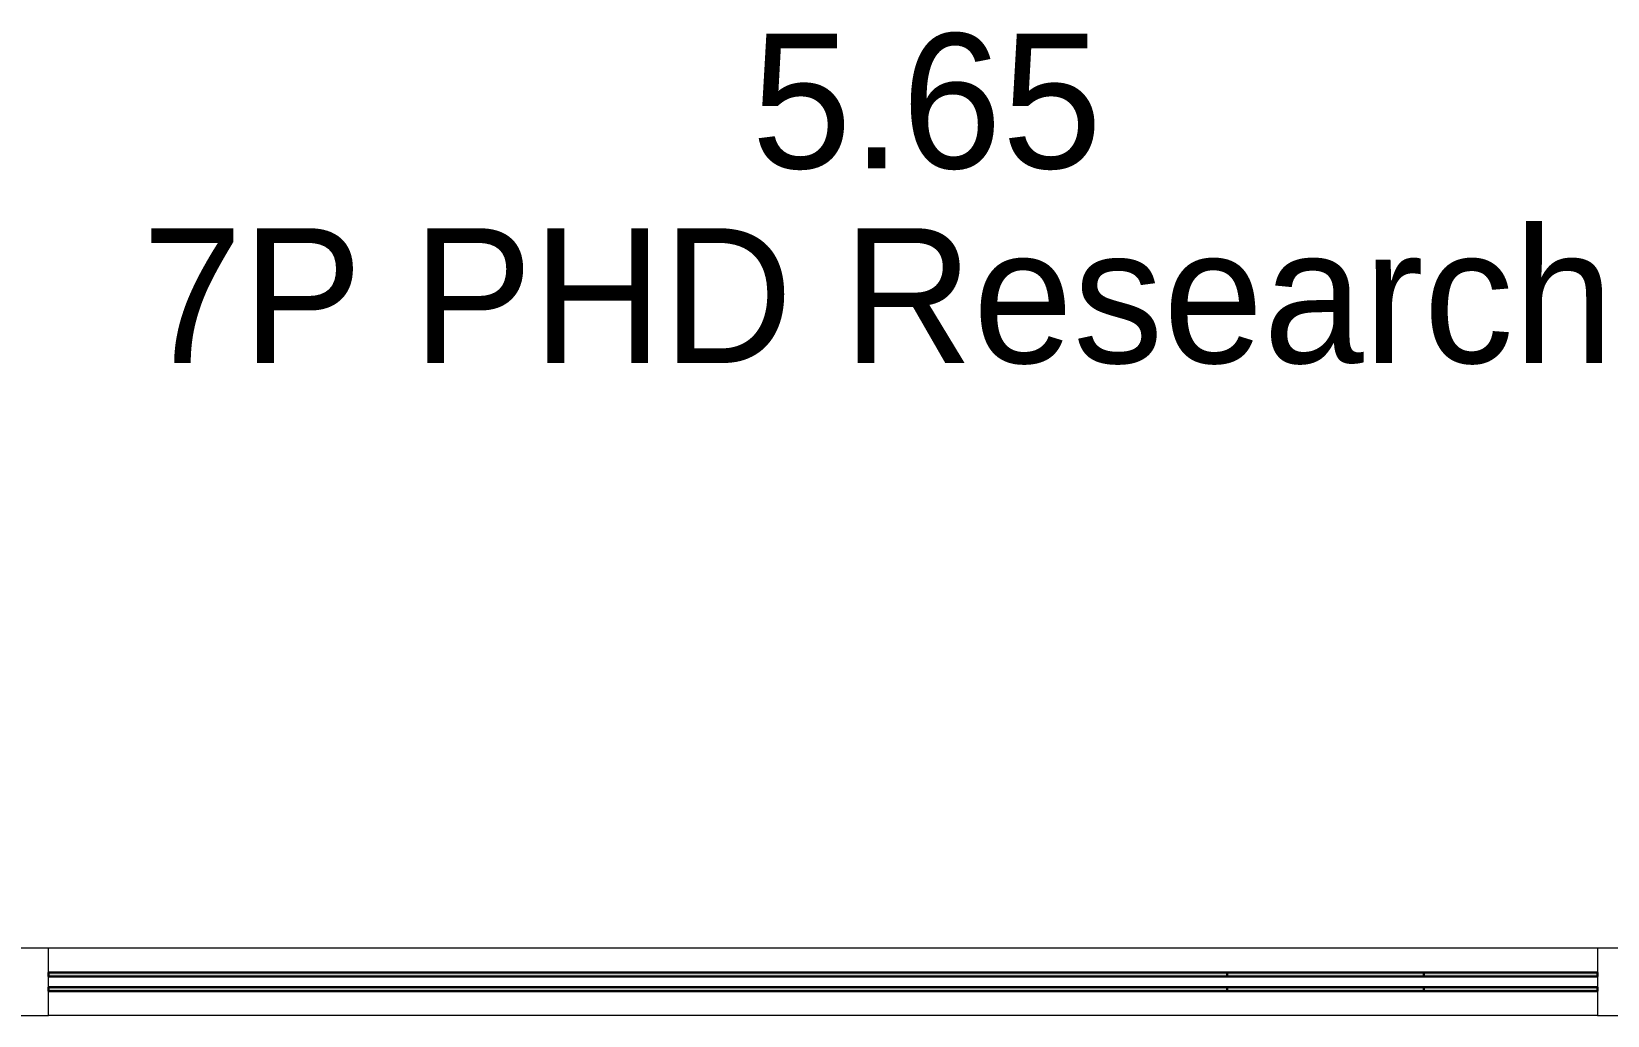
# Model space of a CAD drawing. Header units: millimetres. Extents: x 155927 to 326028, y -36033 to 97293.
# Drawn here: x 169208 to 171548, y 15108 to 16568 of the extents above; entities that cross this region are included whole.
import ezdxf

# ---------------------------------------------------------------- set-up
doc = ezdxf.new("R2010")
doc.units = ezdxf.units.MM
doc.header["$MEASUREMENT"] = 0
for name, color, linetype, lineweight in [('A-AREA-IDEN', 7, 'CONTINUOUS', 9), ('A-GLAZ-CURT', 7, 'CONTINUOUS', 9), ('A-GLAZ-CWMG', 7, 'CONTINUOUS', 9)]:
    doc.layers.add(name, color=color, linetype=linetype, lineweight=lineweight)
doc.styles.add('Century Gothic', font='GOTHIC.TTF', dxfattribs={"height": 200})

msp = doc.modelspace()

# ---------------------------------------------------------------- hatches: boundary and pattern name
at = {"layer": 'A-GLAZ-CURT'}
h = msp.add_hatch(color=256, dxfattribs=at)
h.paths.add_polyline_path([(170982.8, 15143.6), (170982.8, 15149.6), (169232.8, 15149.6), (169232.8, 15143.6), (169611.7, 15143.6)], flags=0)
h.paths.add_polyline_path([(170982.8, 15165.6), (170982.8, 15171.6), (169232.8, 15171.6), (169232.8, 15165.6), (169611.7, 15165.6)], flags=0)
h = msp.add_hatch(color=256, dxfattribs=at)
h.paths.add_polyline_path([(171275.2, 15143.6), (171275.2, 15149.6), (170982.8, 15149.6), (170982.8, 15143.6)], flags=0)
h.paths.add_polyline_path([(170982.8, 15165.6), (171275.2, 15165.6), (171275.2, 15171.6), (170982.8, 15171.6)], flags=0)
h = msp.add_hatch(color=256, dxfattribs=at)
h.paths.add_polyline_path([(171532.8, 15143.6), (171532.8, 15149.6), (171275.2, 15149.6), (171275.2, 15143.6)], flags=0)
h.paths.add_polyline_path([(171532.8, 15165.6), (171532.8, 15171.6), (171275.2, 15171.6), (171275.2, 15165.6)], flags=0)

# ---------------------------------------------------------------- linework, layer by layer
at = {"layer": 'A-GLAZ-CURT', "lineweight": 30}
for p, q in [((170982.8, 15171.6), (169232.8, 15171.6)), ((169232.8, 15171.6), (169232.8, 15165.6)), ((169232.8, 15165.6), (170982.8, 15165.6)), ((170982.8, 15165.6), (170982.8, 15171.6)), ((171275.2, 15171.6), (170982.8, 15171.6)), ((170982.8, 15171.6), (170982.8, 15165.6)), ((170982.8, 15165.6), (171275.2, 15165.6)), ((171532.8, 15171.6), (171275.2, 15171.6)), ((171275.2, 15171.6), (171275.2, 15165.6)), ((171275.2, 15165.6), (171275.2, 15171.6)), ((171275.2, 15165.6), (171532.8, 15165.6)), ((171532.8, 15165.6), (171532.8, 15171.6)), ((170982.8, 15149.6), (169232.8, 15149.6)), ((169232.8, 15149.6), (169232.8, 15143.6)), ((169232.8, 15143.6), (170982.8, 15143.6)), ((170982.8, 15143.6), (170982.8, 15149.6)), ((171275.2, 15149.6), (170982.8, 15149.6)), ((170982.8, 15149.6), (170982.8, 15143.6)), ((170982.8, 15143.6), (171275.2, 15143.6)), ((171532.8, 15149.6), (171275.2, 15149.6)), ((171275.2, 15149.6), (171275.2, 15143.6)), ((171275.2, 15143.6), (171275.2, 15149.6)), ((171275.2, 15143.6), (171532.8, 15143.6)), ((171532.8, 15143.6), (171532.8, 15149.6))]:
    msp.add_line(p, q, dxfattribs=at)
at = {"layer": 'A-GLAZ-CWMG', "lineweight": 20}
for p, q in [((169232.8, 15207.6), (169182.8, 15207.6)), ((169232.8, 15107.6), (169232.8, 15207.6)), ((169182.8, 15107.6), (169232.8, 15107.6))]:
    msp.add_line(p, q, dxfattribs=at)
at = {"layer": 'A-GLAZ-CWMG'}
for p, q in [((170982.8, 15207.6), (169232.8, 15207.6)), ((171275.2, 15207.6), (170982.8, 15207.6)), ((171532.8, 15207.6), (171275.2, 15207.6)), ((170982.8, 15107.6), (169232.8, 15107.6)), ((171275.2, 15107.6), (170982.8, 15107.6)), ((171532.8, 15107.6), (171275.2, 15107.6))]:
    msp.add_line(p, q, dxfattribs=at)
at = {"layer": 'A-GLAZ-CWMG', "lineweight": 20, "extrusion": (0, 0, -1)}
for p, q in [((171582.8, 15207.6), (171532.8, 15207.6)), ((171532.8, 15207.6), (171532.8, 15107.6)), ((171532.8, 15107.6), (171582.8, 15107.6))]:
    msp.add_line(p, q, dxfattribs=at)

# ---------------------------------------------------------------- texts
at = {"layer": 'A-AREA-IDEN', "style": 'Century Gothic'}
for s, p in [('5.65', (170276.7, 16364.9)), ('7P PHD Research', (169372, 16076))]:
    msp.add_text(s, height=200, dxfattribs=at).set_placement(p)

doc.saveas('drawing.dxf')
